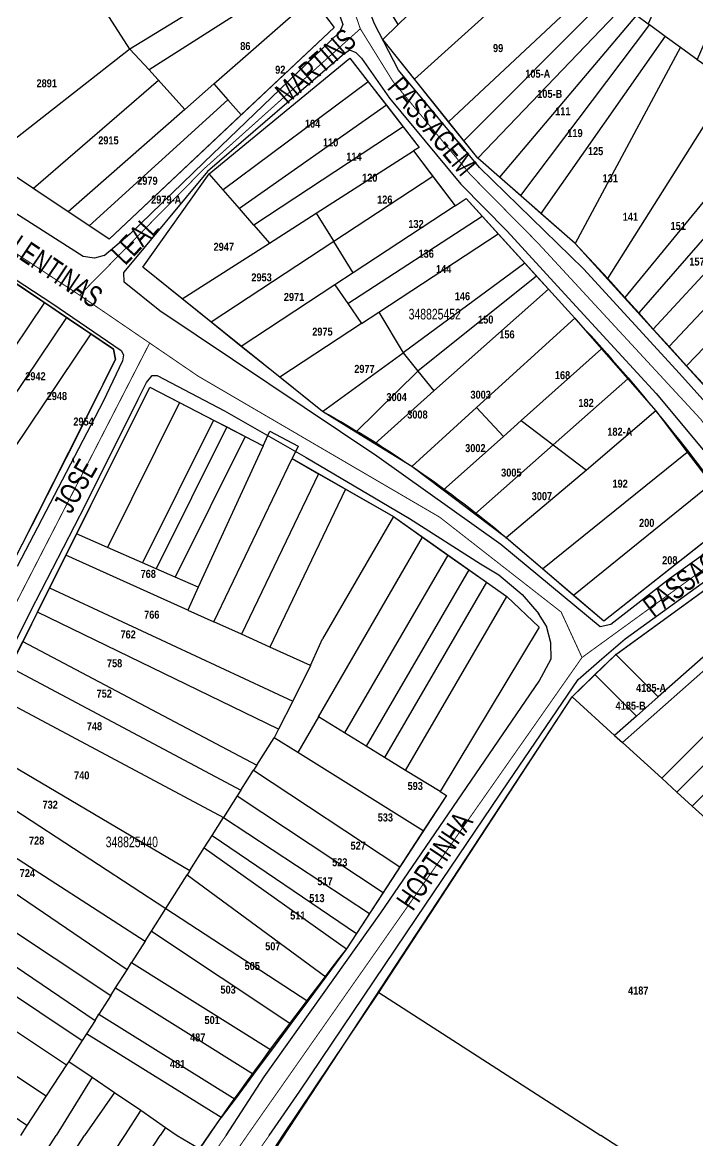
# Model space of a CAD drawing. Extents: x 203136 to 205923, y 4839890 to 4842982.
# Drawn here: x 205427.4 to 205554, y 4841048.4 to 4841258 of the extents above; entities that cross this region are included whole.
import ezdxf
from ezdxf.enums import TextEntityAlignment as Align

# ---------------------------------------------------------------- set-up
doc = ezdxf.new("R2010")
doc.units = 0
doc.header["$LTSCALE"] = 1.5
doc.header["$MEASUREMENT"] = 0
doc.linetypes.add('TRACO_13', pattern=[8, 5, -1, 1, -1])
for name, color, linetype in [('CD_MALHA_LOTES', 40, 'CONTINUOUS'), ('CD_TXT_QUADRA', 7, 'CONTINUOUS'), ('RU-QUADRAS', 210, 'CONTINUOUS'), ('SV-EIXO-RUA-N-PAV', 6, 'CONTINUOUS'), ('SV-EIXO-RUA-PAV', 20, 'CONTINUOUS'), ('SV-RUA-NAO-PAV-S-GUIA-C-GUIA', 7, 'CONTINUOUS'), ('SV-RUA-PAVIM-S-GUIA-C-GUIA', 7, 'CONTINUOUS'), ('SV-TXT-RUA-N-PAV-S-GUIA-C-GUIA', 7, 'CONTINUOUS'), ('SV-TXT-RUA-PAV-S-GUIA-C-GUIA', 7, 'CONTINUOUS'), ('Th_NmrPort', 1, 'CONTINUOUS')]:
    doc.layers.add(name, color=color, linetype=linetype)
doc.styles.add('ARIAL', font='ARIAL.TTF')
doc.styles.get("Standard").update_dxf_attribs({"font": 'swisscbo.ttf'})

msp = doc.modelspace()

# ---------------------------------------------------------------- linework, layer by layer
at = {"layer": 'CD_MALHA_LOTES', "linetype": 'Continuous'}
for p, q in [((205518.1, 4841277.26), (205497.91, 4841257.6)), ((205552.83, 4841276.38), (205544.78, 4841257.77)), ((205480.53, 4841273.17), (205447.62, 4841253.02)), ((205500.97, 4841247.39), (205526.9, 4841270.83)), ((205497.91, 4841257.6), (205491.72, 4841267.88)), ((205478.69, 4841266.66), (205451.19, 4841249.1)), ((205534.77, 4841265.08), (205507.36, 4841239.41)), ((205463.35, 4841246.48), (205481.72, 4841262.61)), ((205481.72, 4841262.61), (205485.87, 4841257.07)), ((205510.23, 4841235.82), (205537.44, 4841263.14)), ((205447.62, 4841253.02), (205443.21, 4841259.83)), ((205540.18, 4841261.13), (205512.82, 4841232.58)), ((205542.55, 4841259.4), (205516.87, 4841229.03)), ((205542.55, 4841259.4), (205544.78, 4841257.77)), ((205495.04, 4841254.81), (205497.91, 4841257.6)), ((205545.01, 4841257.61), (205520.82, 4841225.57)), ((205544.78, 4841257.77), (205545.01, 4841257.61)), ((205545.01, 4841257.61), (205547.95, 4841255.46)), ((205485.87, 4841257.07), (205468.45, 4841240.67)), ((205547.95, 4841255.46), (205524.65, 4841222.21)), ((205547.95, 4841255.46), (205550.81, 4841253.37)), ((205447.37, 4841252.87), (205447.62, 4841253.02)), ((205447.62, 4841253.02), (205451.19, 4841249.1)), ((205500.97, 4841247.39), (205495.04, 4841254.81)), ((205550.81, 4841253.37), (205531.05, 4841216.6)), ((205550.81, 4841253.37), (205554.07, 4841250.99)), ((205421.19, 4841232.44), (205447.37, 4841252.87)), ((205462.45, 4841229.64), (205488.86, 4841251.33)), ((205488.86, 4841251.33), (205492.3, 4841246.88)), ((205451.19, 4841249.1), (205457.91, 4841241.7)), ((205452.996228, 4841247.110999), (205429.537015, 4841226.863966)), ((205492.3, 4841246.88), (205465.08, 4841226.63)), ((205492.3, 4841246.88), (205495.69, 4841242.52)), ((205507.36, 4841239.41), (205500.97, 4841247.39)), ((205537.19, 4841209.98), (205560.28, 4841246.66)), ((205457.91, 4841241.7), (205463.35, 4841246.48)), ((205463.35, 4841246.48), (205465.95, 4841243.51)), ((205439.98, 4841219.9), (205465.95, 4841243.51)), ((205465.95, 4841243.51), (205468.45, 4841240.67)), ((205495.69, 4841242.52), (205468.13, 4841223.14)), ((205495.69, 4841242.52), (205498.84, 4841238.44)), ((205457.91, 4841241.7), (205436.06, 4841222.52)), ((205468.45, 4841240.67), (205443.72, 4841217.4)), ((205568.63, 4841240.83), (205540.37, 4841206.47)), ((205498.84, 4841238.44), (205470.84, 4841220.04)), ((205498.84, 4841238.44), (205501.83, 4841234.58)), ((205510.23, 4841235.82), (205507.36, 4841239.41)), ((205572.86, 4841237.88), (205542.99, 4841203.56)), ((205501.83, 4841234.58), (205500.79, 4841233.92)), ((205512.82, 4841232.58), (205510.23, 4841235.82)), ((205545.72, 4841200.54), (205577.28, 4841234.79)), ((205436.06, 4841222.52), (205421.19, 4841232.44)), ((205482.52, 4841222.23), (205500.79, 4841233.92)), ((205500.79, 4841233.92), (205504.38, 4841229.16)), ((205516.87, 4841229.03), (205512.82, 4841232.58)), ((205581.29, 4841232), (205548.7, 4841197.24)), ((205450.01, 4841212.13), (205462.45, 4841229.64)), ((205465.08, 4841226.63), (205462.45, 4841229.64)), ((205504.38, 4841229.16), (205485.81, 4841216.96)), ((205504.38, 4841229.16), (205508.57, 4841223.62)), ((205520.82, 4841225.57), (205516.87, 4841229.03)), ((205551.95, 4841193.66), (205585.9, 4841228.78)), ((205468.13, 4841223.14), (205465.08, 4841226.63)), ((205508.57, 4841223.62), (205489.47, 4841211.08)), ((205508.57, 4841223.62), (205510.65, 4841224.99)), ((205510.65, 4841224.99), (205513.63, 4841221.7)), ((205524.65, 4841222.21), (205520.82, 4841225.57)), ((205439.98, 4841219.9), (205436.06, 4841222.52)), ((205470.84, 4841220.04), (205468.13, 4841223.14)), ((205473.8, 4841216.66), (205482.52, 4841222.23)), ((205482.52, 4841222.23), (205485.81, 4841216.96)), ((205488.43, 4841205.3), (205513.63, 4841221.7)), ((205513.63, 4841221.7), (205516.63, 4841218.39)), ((205531.05, 4841216.6), (205524.65, 4841222.21)), ((205443.72, 4841217.4), (205439.98, 4841219.9)), ((205470.84, 4841220.04), (205473.8, 4841216.66)), ((205494.26, 4841203.69), (205516.63, 4841218.39)), ((205516.63, 4841218.39), (205521.64, 4841212.88)), ((205457.42, 4841206.18), (205473.8, 4841216.66)), ((205485.81, 4841216.96), (205462.81, 4841201.85)), ((205489.47, 4841211.08), (205485.81, 4841216.96)), ((205537.19, 4841209.98), (205531.05, 4841216.6)), ((205457.42, 4841206.18), (205450.01, 4841212.13)), ((205489.47, 4841211.08), (205486.02, 4841208.81)), ((205521.64, 4841212.88), (205498.86, 4841196.07)), ((205521.64, 4841212.88), (205523.84, 4841210.45)), ((205425.47, 4841209.6), (205431.59, 4841205.49)), ((205523.84, 4841210.45), (205501.6, 4841192.64)), ((205523.84, 4841210.45), (205526.05, 4841208.02)), ((205540.37, 4841206.47), (205537.19, 4841209.98)), ((205486.02, 4841208.81), (205468.49, 4841197.29)), ((205486.02, 4841208.81), (205488.43, 4841205.3)), ((205526.05, 4841208.02), (205504.58, 4841188.92)), ((205526.05, 4841208.02), (205531.01, 4841202.56)), ((205431.59, 4841205.49), (205408.83, 4841171.67)), ((205431.59, 4841205.49), (205435.7, 4841202.72)), ((205462.81, 4841201.85), (205457.42, 4841206.18)), ((205488.43, 4841205.3), (205491.01, 4841201.56)), ((205542.99, 4841203.56), (205540.37, 4841206.47)), ((205435.7, 4841202.72), (205413.02, 4841169.02)), ((205435.7, 4841202.72), (205440.28, 4841199.64)), ((205491.01, 4841201.56), (205494.26, 4841203.69)), ((205494.26, 4841203.69), (205498.86, 4841196.07)), ((205545.72, 4841200.54), (205542.99, 4841203.56)), ((205468.49, 4841197.29), (205462.81, 4841201.85)), ((205491.01, 4841201.56), (205475.71, 4841191.5)), ((205512.61, 4841185.83), (205531.01, 4841202.56)), ((205531.01, 4841202.56), (205531.26, 4841202.28)), ((205531.26, 4841202.28), (205536.01, 4841196.84)), ((205548.7, 4841197.24), (205545.72, 4841200.54)), ((205440.28, 4841199.64), (205417.69, 4841166.07)), ((205440.28, 4841199.64), (205444.53, 4841196.78)), ((205444.53, 4841196.78), (205444.88, 4841194.81)), ((205475.71, 4841191.5), (205468.49, 4841197.29)), ((205536.01, 4841196.84), (205520.98, 4841183.39)), ((205536.01, 4841196.84), (205540.93, 4841191.2)), ((205551.95, 4841193.66), (205548.7, 4841197.24)), ((205444.88, 4841194.81), (205427.36, 4841160.06)), ((205483.72, 4841185.07), (205498.86, 4841196.07)), ((205498.86, 4841196.07), (205501.6, 4841192.64)), ((205501.6, 4841192.64), (205489.95, 4841181.22)), ((205501.6, 4841192.64), (205504.58, 4841188.92)), ((205554.93, 4841190.36), (205551.95, 4841193.66)), ((205483.72, 4841185.07), (205475.71, 4841191.5)), ((205540.93, 4841191.2), (205526.98, 4841178.83)), ((205540.93, 4841191.2), (205546.18, 4841185.18)), ((205437.59, 4841162.13), (205451.32, 4841189.64)), ((205451.32, 4841189.64), (205456.9, 4841186.75)), ((205504.58, 4841188.92), (205493.49, 4841179.04)), ((205456.9, 4841186.75), (205443.4, 4841159.58)), ((205456.9, 4841186.75), (205463.26, 4841183.46)), ((205489.95, 4841181.22), (205483.72, 4841185.07)), ((205500.43, 4841174.75), (205512.61, 4841185.83)), ((205512.61, 4841185.83), (205517.62, 4841180.38)), ((205546.18, 4841185.18), (205533.19, 4841174.1)), ((205546.18, 4841185.18), (205552.1, 4841177.45)), ((205463.26, 4841183.46), (205449.96, 4841156.7)), ((205465.75, 4841182.17), (205452.54, 4841155.57)), ((205463.26, 4841183.46), (205465.75, 4841182.17)), ((205465.75, 4841182.17), (205469.19, 4841180.39)), ((205517.62, 4841180.38), (205520.98, 4841183.39)), ((205520.98, 4841183.39), (205526.98, 4841178.83)), ((205469.19, 4841180.39), (205456.08, 4841154.02)), ((205469.19, 4841180.39), (205472.57, 4841178.64)), ((205472.57, 4841178.64), (205473.82, 4841181.36)), ((205473.82, 4841181.36), (205479.13, 4841178.59)), ((205493.49, 4841179.04), (205489.95, 4841181.22)), ((205517.62, 4841180.38), (205506.34, 4841170.3)), ((205472.57, 4841178.64), (205460.43, 4841152.12)), ((205479.13, 4841178.59), (205478.02, 4841176.26)), ((205500.43, 4841174.75), (205493.49, 4841179.04)), ((205512.29, 4841165.81), (205526.98, 4841178.83)), ((205524.98, 4841155.56), (205552.1, 4841177.45)), ((205526.98, 4841178.83), (205533.19, 4841174.1)), ((205552.1, 4841177.45), (205556.66, 4841171.49)), ((205463.34, 4841145.64), (205478.02, 4841176.26)), ((205478.02, 4841176.26), (205482.98, 4841173.42)), ((205482.98, 4841173.42), (205468.54, 4841143.3)), ((205482.98, 4841173.42), (205488.04, 4841170.51)), ((205506.34, 4841170.3), (205500.43, 4841174.75)), ((205533.19, 4841174.1), (205518.13, 4841161.41)), ((205556.66, 4841171.49), (205530.78, 4841150.6)), ((205488.04, 4841170.51), (205473.85, 4841140.91)), ((205488.04, 4841170.51), (205496.99, 4841165.38)), ((205512.29, 4841165.81), (205506.34, 4841170.3)), ((205496.99, 4841165.38), (205483.74, 4841142.46)), ((205496.99, 4841165.38), (205502.48, 4841161.51)), ((205518.13, 4841161.41), (205512.29, 4841165.81)), ((205561.31, 4841165.41), (205536.45, 4841145.76)), ((205435.6, 4841158.15), (205437.59, 4841162.13)), ((205443.4, 4841159.58), (205437.59, 4841162.13)), ((205482.96, 4841127.81), (205502.48, 4841161.51)), ((205502.48, 4841161.51), (205507.23, 4841158.16)), ((205524.98, 4841155.56), (205518.13, 4841161.41)), ((205449.96, 4841156.7), (205443.4, 4841159.58)), ((205538.7, 4841139.51), (205565.95, 4841159.32)), ((205432.52, 4841151.99), (205435.6, 4841158.15)), ((205458.47, 4841147.84), (205435.6, 4841158.15)), ((205452.54, 4841155.57), (205449.96, 4841156.7)), ((205507.23, 4841158.16), (205487.84, 4841124.81)), ((205507.23, 4841158.16), (205511.15, 4841155.4)), ((205456.08, 4841154.02), (205452.54, 4841155.57)), ((205511.15, 4841155.4), (205491.91, 4841122.31)), ((205511.15, 4841155.4), (205514.47, 4841153.06)), ((205530.78, 4841150.6), (205524.98, 4841155.56)), ((205460.43, 4841152.12), (205456.08, 4841154.02)), ((205514.47, 4841153.06), (205495.36, 4841120.19)), ((205514.47, 4841153.06), (205518.26, 4841150.38)), ((205570.93, 4841153.05), (205546.65, 4841131.57)), ((205430.27, 4841147.47), (205432.52, 4841151.99)), ((205432.52, 4841151.99), (205478.12, 4841130.79)), ((205460.43, 4841152.12), (205458.47, 4841147.84)), ((205499.3, 4841117.77), (205518.26, 4841150.38)), ((205518.26, 4841150.38), (205524.3, 4841144.64)), ((205536.45, 4841145.76), (205530.78, 4841150.6)), ((205539.92, 4841123.01), (205572.18, 4841151.56)), ((205427.53, 4841141.98), (205430.27, 4841147.47)), ((205475.48, 4841125.5), (205430.27, 4841147.47)), ((205458.47, 4841147.84), (205463.34, 4841145.64)), ((205468.54, 4841143.3), (205463.34, 4841145.64)), ((205524.3, 4841144.64), (205505.74, 4841113.81)), ((205425.1, 4841137.13), (205427.53, 4841141.98)), ((205427.53, 4841141.98), (205471.39, 4841118.76)), ((205473.85, 4841140.91), (205468.54, 4841143.3)), ((205481.46, 4841137.48), (205483.74, 4841142.46)), ((205579.33, 4841143.06), (205550.16, 4841113.71)), ((205481.46, 4841137.48), (205473.85, 4841140.91)), ((205581.82, 4841140.1), (205553.02, 4841111.11)), ((205534.79, 4841135.74), (205538.7, 4841139.51)), ((205546.65, 4841131.57), (205538.7, 4841139.51)), ((205425.1, 4841137.13), (205468.41, 4841114.09)), ((205481.46, 4841137.48), (205478.12, 4841130.79)), ((205530.51, 4841131.57), (205534.79, 4841135.74)), ((205534.79, 4841135.74), (205542.57, 4841127.96)), ((205422.43, 4841131.77), (205465.13, 4841108.95)), ((205494.27, 4841076.18), (205530.51, 4841131.57)), ((205538.47, 4841124.33), (205530.51, 4841131.57)), ((205546.65, 4841131.57), (205542.57, 4841127.96)), ((205478.12, 4841130.79), (205475.48, 4841125.5)), ((205482.96, 4841127.81), (205479.1, 4841121.15)), ((205487.84, 4841124.81), (205482.96, 4841127.81)), ((205542.57, 4841127.96), (205538.47, 4841124.33)), ((205475.48, 4841125.5), (205474.66, 4841123.87)), ((205471.39, 4841118.76), (205474.66, 4841123.87)), ((205479.1, 4841121.15), (205474.66, 4841123.87)), ((205491.91, 4841122.31), (205487.84, 4841124.81)), ((205538.47, 4841124.33), (205539.92, 4841123.01)), ((205547.3, 4841116.31), (205539.92, 4841123.01)), ((205555.86, 4841124.87), (205547.3, 4841116.31)), ((205418.77, 4841122.66), (205458.85, 4841099.03)), ((205502.6, 4841106.43), (205479.1, 4841121.15)), ((205495.36, 4841120.19), (205491.91, 4841122.31)), ((205471.39, 4841118.76), (205470.79, 4841117.81)), ((205499.3, 4841117.77), (205495.36, 4841120.19)), ((205468.41, 4841114.09), (205470.79, 4841117.81)), ((205470.79, 4841117.81), (205498.21, 4841099.68)), ((205505.74, 4841113.81), (205499.3, 4841117.77)), ((205416.56, 4841116.59), (205454.33, 4841091.89)), ((205550.16, 4841113.71), (205547.3, 4841116.31)), ((205467.72, 4841113.01), (205465.13, 4841108.95)), ((205468.41, 4841114.09), (205467.72, 4841113.01)), ((205467.72, 4841113.01), (205495.1, 4841094.91)), ((205506.93, 4841113.08), (205502.6, 4841106.43)), ((205505.74, 4841113.81), (205506.93, 4841113.08)), ((205553.02, 4841111.11), (205550.16, 4841113.71)), ((205556.79, 4841107.69), (205553.02, 4841111.11)), ((205413.93, 4841109.34), (205450.46, 4841085.78)), ((205463.01, 4841105.61), (205465.13, 4841108.95)), ((205465.13, 4841108.95), (205492.54, 4841090.98)), ((205502.6, 4841106.43), (205498.21, 4841099.68)), ((205461.54, 4841103.29), (205463.01, 4841105.61)), ((205463.01, 4841105.61), (205490.08, 4841087.2)), ((205447.08, 4841080.43), (205412.5, 4841103.9)), ((205458.85, 4841099.03), (205461.54, 4841103.29)), ((205461.54, 4841103.29), (205488.2, 4841084.32)), ((205409.89, 4841098.24), (205444.03, 4841075.61)), ((205454.33, 4841091.89), (205458.32, 4841098.19)), ((205458.85, 4841099.03), (205458.32, 4841098.19)), ((205458.32, 4841098.19), (205484.31, 4841079.07)), ((205498.21, 4841099.68), (205495.1, 4841094.91)), ((205407.24, 4841093.86), (205441.07, 4841070.93)), ((205495.1, 4841094.91), (205492.54, 4841090.98)), ((205451.65, 4841087.66), (205454.33, 4841091.89)), ((205454.33, 4841091.89), (205480.95, 4841074.55)), ((205404.74, 4841089.73), (205438.68, 4841067.15)), ((205492.54, 4841090.98), (205490.08, 4841087.2)), ((205450.46, 4841085.78), (205451.65, 4841087.66)), ((205451.65, 4841087.66), (205477.76, 4841070.25)), ((205450.46, 4841085.78), (205447.92, 4841081.76)), ((205490.08, 4841087.2), (205488.2, 4841084.32)), ((205401.9, 4841085.06), (205435.72, 4841062.61)), ((205488.2, 4841084.32), (205484.31, 4841079.07)), ((205447.08, 4841080.43), (205447.92, 4841081.76)), ((205447.92, 4841081.76), (205474.12, 4841065.35)), ((205398.3, 4841079.1), (205431.91, 4841056.79)), ((205444.93, 4841077.03), (205447.08, 4841080.43)), ((205484.31, 4841079.07), (205480.95, 4841074.55)), ((205444.03, 4841075.61), (205444.93, 4841077.03)), ((205444.93, 4841077.03), (205470.8, 4841060.87)), ((205444.03, 4841075.61), (205441.8, 4841072.07)), ((205476.3, 4841049.33), (205494.27, 4841076.18)), ((205494.27, 4841076.18), (205535.91, 4841049.33)), ((205428.27, 4841051.22), (205395.11, 4841073.84)), ((205480.95, 4841074.55), (205477.76, 4841070.25)), ((205441.07, 4841070.93), (205439.48, 4841068.41)), ((205441.07, 4841070.93), (205441.8, 4841072.07)), ((205441.8, 4841072.07), (205467.31, 4841056.17)), ((205477.76, 4841070.25), (205474.12, 4841065.35)), ((205438.68, 4841067.15), (205436.18, 4841063.2)), ((205439.48, 4841068.41), (205438.68, 4841067.15)), ((205464.72, 4841052.69), (205439.48, 4841068.41)), ((205474.12, 4841065.35), (205470.8, 4841060.87)), ((205435.72, 4841062.61), (205431.91, 4841056.79)), ((205436.18, 4841063.2), (205435.72, 4841062.61)), ((205436.18, 4841063.2), (205440.5, 4841060.26)), ((205440.5, 4841060.26), (205433.8, 4841049.31)), ((205440.5, 4841060.26), (205444.71, 4841057.4)), ((205470.8, 4841060.87), (205467.31, 4841056.17)), ((205431.91, 4841056.79), (205428.27, 4841051.22)), ((205444.71, 4841057.4), (205439.12, 4841049.33)), ((205444.71, 4841057.4), (205449.63, 4841054.07)), ((205467.31, 4841056.17), (205464.72, 4841052.69)), ((205449.63, 4841054.07), (205446.6, 4841049.33)), ((205449.63, 4841054.07), (205454.29, 4841050.85)), ((205460.72, 4841046.85), (205464.72, 4841052.69)), ((205428.27, 4841051.22), (205427.07, 4841049.33)), ((205454.29, 4841050.85), (205453.28, 4841049.33)), ((205454.29, 4841050.85), (205456.48, 4841049.33))]:
    msp.add_line(p, q, dxfattribs=at)
at = {"layer": 'CD_MALHA_LOTES', "linetype": 'Continuous', "flags": 128}
for points in [[(205424.5, 4841034.86), (205433.8, 4841049.31)], [(205428.2, 4841032.44), (205439.12, 4841049.33)], [(205446.6, 4841049.33), (205433.28, 4841029.13)], [(205438.04, 4841026.02), (205453.28, 4841049.33)], [(205533.97, 4840966.91), (205454.99, 4841016.44), (205476.3, 4841049.33)], [(205456.48, 4841049.33), (205460.72, 4841046.85)], [(205580.51, 4841020.41), (205535.91, 4841049.33)]]:
    msp.add_lwpolyline(points, dxfattribs=at)
at = {"layer": 'CD_MALHA_LOTES', "linetype": 'Continuous'}
for p in [(205447.62, 4841253.02), (205518.13, 4841161.41), (205538.7, 4841139.51)]:
    msp.add_point(p, dxfattribs=at)
at = {"layer": 'RU-QUADRAS', "color": 6, "linetype": 'Continuous'}
for points in [[(205388.59, 4841254.93), (205453.1, 4841306.89), (205485.72, 4841363.21), (205502.83, 4841351.95), (205503.02, 4841349.89), (205475.36, 4841292.66), (205479.36, 4841282.53), (205476.92, 4841281), (205482.43, 4841269.06), (205478.69, 4841266.66), (205485.87, 4841257.07), (205443.72, 4841217.4), (205389.02, 4841253.9)], [(205486.08, 4841301.88), (205507.14, 4841346.81), (205576.78, 4841303.54), (205553.97, 4841251.06), (205558.61, 4841247.82), (205582.71, 4841297.16), (205607.98, 4841281.02), (205613.68, 4841270.36), (205614.53, 4841271.59), (205635, 4841224.94), (205602.12, 4841197.15), (205601.09, 4841198.37), (205578.08, 4841178.55), (205573.76, 4841183.7), (205566.69, 4841177.35), (205531.05, 4841216.6), (205512.82, 4841232.58), (205495.04, 4841254.81), (205497.91, 4841257.6), (205491.72, 4841267.88), (205487.2, 4841280.68)]]:
    msp.add_lwpolyline(points, close=True, dxfattribs=at)
for points in [[(205450.01, 4841212.13), (205462.45, 4841229.64), (205488.86, 4841251.33), (205501.83, 4841234.58), (205500.79, 4841233.92), (205508.57, 4841223.62), (205510.65, 4841224.99), (205531.01, 4841202.56, -0.0322034446), (205561.31, 4841165.41), (205536.45, 4841145.76), (205518.23, 4841161.33, 0.0464118384), (205483.72, 4841185.07)], [(205407.03, 4841121.46, 0.00889324), (205444.88, 4841194.81), (205444.53, 4841196.78), (205403.43, 4841224.43), (205338.09, 4841136.84), (205316.64, 4841107.04), (205316.52, 4841105.07), (205375.31, 4841066.24), (205378.15, 4841065.42, 0.2577086981), (205382.32, 4841067.8), (205408.58, 4841110.48), (205408.11, 4841115.23), (205388.12, 4841131.78), (205389.15, 4841132.74), (205374.68, 4841144.94), (205376.28, 4841147.26)], [(205387.02, 4841059.4), (205387, 4841060.47), (205411.89, 4841101.52, -0.0483845513), (205418.77, 4841122.66), (205418.08, 4841123.06), (205451.32, 4841189.64), (205472.57, 4841178.64), (205473.82, 4841181.36), (205479.13, 4841178.59), (205478.02, 4841176.26), (205496.99, 4841165.38), (205518.26, 4841150.38), (205524.3, 4841144.64), (205505.74, 4841113.81), (205506.93, 4841113.08), (205488.2, 4841084.32, 0.0230305017), (205444.08, 4841022.16)]]:
    msp.add_lwpolyline(points, format="xyb", close=True, dxfattribs=at)
msp.add_lwpolyline([(205454.99, 4841016.44), (205530.51, 4841131.57), (205538.61, 4841139.45), (205565.95, 4841159.32), (205584.3, 4841137.15), (205603.44, 4841118.24), (205632.83, 4841092.03), (205645.97, 4841078.56), (205647.03, 4841063.59), (205636.4, 4841062.54), (205635.57, 4841048.06)], dxfattribs=at)
at = {"layer": 'SV-EIXO-RUA-N-PAV', "const_width": 0.18, "flags": 128}
msp.add_lwpolyline([(205469.58, 4841049.34), (205532.36, 4841138.96)], dxfattribs=at)
at = {"layer": 'SV-EIXO-RUA-N-PAV', "const_width": 0.18}
msp.add_lwpolyline([(205469.58, 4841049.34), (205449.553175, 4841020.197918), (205446.147212, 4841014.904454)], dxfattribs=at)
at = {"layer": 'SV-EIXO-RUA-PAV', "const_width": 0.18, "flags": 128}
for points in [[(204636.872014, 4841741.2499), (204782.35, 4841643.52), (204884.46, 4841576.03), (204891.55, 4841571.07), (204899.04, 4841566.14), (204906.75, 4841561.15), (205009.83, 4841492.19), (205040.85, 4841471.44), (205095.6, 4841434.8), (205178.37, 4841379.43), (205196.08, 4841367.87), (205255.08, 4841329.15), (205258.51, 4841326.9), (205359.87, 4841260.37), (205375.79, 4841249.49), (205402.66, 4841230.21), (205438.18, 4841206.88), (205451.31, 4841197.91), (205460.4, 4841191.7), (205505.68, 4841165.26), (205528.45, 4841147.48), (205532.36, 4841138.96)], [(205649.27, 4841049.33), (205650.81, 4841058.12), (205650.81, 4841065.37), (205649.49, 4841075.02), (205646.41, 4841082.71), (205640.04, 4841089.95), (205622.25, 4841106.19), (205593.48, 4841132.31), (205575.69, 4841153.16), (205568.02, 4841164.84), (205554.66, 4841183.57), (205523.96, 4841216.8), (205511.43, 4841229.49), (205496.95, 4841246.91), (205490.8, 4841256.83), (205484.13, 4841276.12), (205482.33, 4841292.65), (205484.49, 4841302.36), (205510.09, 4841358.39)], [(205438.18, 4841206.88), (205461.42, 4841230.5), (205490.8, 4841256.83)], [(205532.36, 4841138.96), (205568.02, 4841164.84), (205633.48, 4841220.37), (205646.91, 4841230.76)], [(205451.31, 4841197.91), (205411.82, 4841121.08), (205411.53, 4841115.29), (205411.46, 4841109.9), (205380.18, 4841057.76)]]:
    msp.add_lwpolyline(points, dxfattribs=at)
at = {"layer": 'SV-RUA-NAO-PAV-S-GUIA-C-GUIA'}
for points in [[(205487.55, 4841257.64), (205486.89, 4841256.22), (205461.454569, 4841231.781557)], [(205487.81, 4841252.19), (205462.16, 4841230.06)], [(205461.454569, 4841231.781557), (205447.62, 4841218.35), (205442.77, 4841214.26)], [(205462.16, 4841230.06), (205446.46, 4841211.22)], [(205472.79, 4841060.36), (205494.63, 4841091.07), (205524.34, 4841134.51), (205526.6, 4841138.73), (205526.49, 4841141.72), (205525.7, 4841144.84), (205524.2, 4841147.23)], [(205473.71, 4841049.34), (205479.44, 4841057.67), (205501.38, 4841090.22), (205518.59, 4841115.64), (205531.61, 4841134.81), (205536.1, 4841138.69)], [(205465.64, 4841049.34), (205472.79, 4841060.36)]]:
    msp.add_lwpolyline(points, dxfattribs=at)
at = {"layer": 'SV-RUA-NAO-PAV-S-GUIA-C-GUIA', "linetype": 'TRACO_13', "const_width": 0.18}
for points in [[(205465.64, 4841049.34), (205446.76, 4841022.18)], [(205452.34, 4841018.83), (205473.71, 4841049.34)]]:
    msp.add_lwpolyline(points, dxfattribs=at)
at = {"layer": 'SV-RUA-PAVIM-S-GUIA-C-GUIA'}
for points in [[(205568.13, 4841172.69), (205550.63, 4841192.18), (205532.65, 4841211.85), (205513.12, 4841230.85), (205497.98, 4841249.05), (205493.39, 4841257.89), (205488.45, 4841271.34), (205486.13, 4841281), (205485.5, 4841289.76), (205485.91, 4841301.59), (205507.82, 4841349.08), (205509.04, 4841350.96), (205510.98, 4841351.04), (205524.73, 4841341.64), (205547.62, 4841326.5), (205578.34, 4841306.82)], [(205485.2, 4841264.29), (205487.55, 4841257.64)], [(205442.79, 4841214.34), (205440.98, 4841213.81), (205438.86, 4841214.13), (205423.05, 4841224.22), (205408.65, 4841233.47), (205407.84, 4841234.65), (205393.02, 4841243.88), (205383.77, 4841250.47), (205383.2, 4841251.08), (205383.62, 4841252.37), (205394.07, 4841261.53)], [(205487.81, 4841252.19), (205488.76, 4841252.88), (205489.97, 4841252.38), (205491.05, 4841251.34), (205496.24, 4841243.82), (205509.66, 4841227.68), (205518.3, 4841218.9), (205528.45, 4841207.84), (205546.29, 4841188.44), (205558.54, 4841173.75), (205562.03, 4841167.85), (205562.95, 4841164.96), (205561.97, 4841163.17), (205548.73, 4841153.69), (205537.75, 4841145.17), (205535.79, 4841144.71), (205517.16, 4841160.17), (205493.89, 4841176.68), (205453.23, 4841203.95), (205446.55, 4841209.31), (205446.46, 4841211.22)], [(205407.59, 4841221.96), (205432.97, 4841205.37), (205445.94, 4841196.53), (205446.4, 4841195.72), (205446.19, 4841194.56), (205442.57, 4841186.93), (205426.44, 4841156.02)], [(205398.72, 4841049.34), (205387.55, 4841056.65), (205385.21, 4841058.71), (205384.89, 4841060.38), (205387.97, 4841065.45), (205405.88, 4841095.8), (205413.12, 4841107.62), (205415.22, 4841114.2), (205416.94, 4841122.61), (205417.73, 4841125), (205428.98, 4841147.57), (205439.29, 4841167.59), (205449.18, 4841187.41), (205450.72, 4841190.5), (205451.8, 4841191.84), (205452.72, 4841191.83), (205465.32, 4841185.19), (205480.67, 4841176.46), (205500, 4841165.03), (205513.36, 4841156.54), (205516.79, 4841154.46), (205521.16, 4841150.77), (205524.25, 4841147.15)], [(205536.1, 4841138.69), (205540.43, 4841142.44), (205560.75, 4841157.15), (205565.77, 4841160.46), (205567.6, 4841159.49), (205572.66, 4841152.11), (205583.95, 4841139.61), (205596.91, 4841125.57), (205613.22, 4841111.08), (205625.26, 4841101.09), (205637.14, 4841090.35), (205642.76, 4841084.2), (205647.65, 4841077.12), (205648.53, 4841071.2), (205648.27, 4841058.54), (205646.46, 4841049.33)]]:
    msp.add_lwpolyline(points, dxfattribs=at)

# ---------------------------------------------------------------- texts
at = {"layer": 'CD_TXT_QUADRA', "linetype": 'Continuous', "style": 'ARIAL', "width": 0.7}
for s, p in [('348825452', (205499.86, 4841202.33)), ('348825440', (205443.07, 4841103.38))]:
    msp.add_text(s, height=2, dxfattribs=at).set_placement(p)
at = {"layer": 'SV-TXT-RUA-N-PAV-S-GUIA-C-GUIA', "style": 'ARIAL', "width": 0.7}
msp.add_text('HORTINHA', height=4, rotation=56, dxfattribs=at).set_placement((205500.66, 4841091.25))
at = {"layer": 'SV-TXT-RUA-PAV-S-GUIA-C-GUIA', "style": 'ARIAL', "width": 0.7}
for s, rotation, p in [('MARTINS', 41.20737303, (205477.097899, 4841242.542718)), ('PASSAGEM', 310, (205495.67, 4841245.7)), ('VALENTINAS', 326, (205420.48, 4841217.93)), ('LEAL', 46.56667628, (205446.726859, 4841212.315274)), ('JOSÉ', 60, (205436.548767, 4841165.700164)), ('PASSAGEM', 37, (205545.74, 4841146.41))]:
    msp.add_text(s, height=4, rotation=rotation, dxfattribs=at).set_placement(p)
at = {"layer": 'Th_NmrPort', "color": 1}
for s, p in [('86', (205468.288554, 4841253.587271)), ('99', (205515.678554, 4841253.207271)), ('92', (205474.838554, 4841249.157271)), ('105-A', (205521.728554, 4841248.397271)), ('2891', (205430.098554, 4841246.607271)), ('105-B', (205523.968554, 4841244.627271)), ('111', (205527.338554, 4841241.377271)), ('104', (205480.418554, 4841239.037271)), ('2915', (205441.668554, 4841235.907271)), ('110', (205483.798554, 4841235.517271)), ('119', (205529.608554, 4841237.267271)), ('125', (205533.468554, 4841233.887271)), ('114', (205488.168554, 4841232.857271)), ('2979', (205448.978554, 4841228.327271)), ('120', (205491.138554, 4841228.907271)), ('131', (205536.228554, 4841228.817271)), ('2979-A', (205451.588554, 4841224.807271)), ('126', (205493.948554, 4841224.807271)), ('141', (205539.998554, 4841221.577271)), ('132', (205499.808554, 4841220.237271)), ('151', (205548.958554, 4841219.867271)), ('2947', (205463.288554, 4841215.947271)), ('136', (205501.718554, 4841214.657271)), ('157', (205552.478554, 4841213.177271)), ('2953', (205470.378554, 4841210.227271)), ('144', (205504.988554, 4841211.777271)), ('2971', (205476.458554, 4841206.547271)), ('146', (205508.508554, 4841206.697271)), ('150', (205512.878554, 4841202.317271)), ('2975', (205481.788554, 4841200.047271)), ('156', (205516.848554, 4841199.527271)), ('2942', (205427.988554, 4841191.687271)), ('2977', (205489.668554, 4841193.067271)), ('168', (205527.278554, 4841191.887271)), ('2948', (205431.998554, 4841187.967271)), ('3004', (205495.698554, 4841187.777271)), ('3003', (205511.448554, 4841188.227271)), ('182', (205531.688554, 4841186.697271)), ('2954', (205437.008554, 4841183.197271)), ('3008', (205499.598554, 4841184.507271)), ('182-A', (205537.108554, 4841181.277271)), ('3002', (205510.458554, 4841178.217271)), ('3005', (205517.198554, 4841173.617271)), ('192', (205538.068554, 4841171.547271)), ('3007', (205522.928554, 4841169.207271)), ('200', (205543.058554, 4841164.197271)), ('208', (205547.388554, 4841157.187271)), ('768', (205449.608554, 4841154.637271)), ('766', (205450.268554, 4841146.987271)), ('762', (205445.838554, 4841143.277271)), ('758', (205443.298554, 4841137.887271)), ('4185-A', (205542.498554, 4841133.267271)), ('752', (205441.358554, 4841132.187271)), ('4185-B', (205538.658554, 4841129.917271)), ('748', (205439.528554, 4841126.077271)), ('740', (205437.138554, 4841116.857271)), ('593', (205499.658554, 4841114.867271)), ('732', (205431.228554, 4841111.357271)), ('533', (205494.058554, 4841108.967271)), ('728', (205428.688554, 4841104.637271)), ('527', (205488.968554, 4841103.667271)), ('523', (205485.508554, 4841100.567271)), ('724', (205426.948554, 4841098.527271)), ('517', (205482.758554, 4841096.997271)), ('513', (205481.228554, 4841093.847271)), ('511', (205477.658554, 4841090.587271)), ('507', (205472.968554, 4841084.817271)), ('505', (205469.108554, 4841081.117271)), ('503', (205464.578554, 4841076.687271)), ('4187', (205540.988554, 4841076.517271)), ('501', (205461.588554, 4841070.987271)), ('487', (205458.878554, 4841067.727271)), ('481', (205455.108554, 4841062.737271))]:
    msp.add_text(s, height=1.5, dxfattribs=at).set_placement(p, align=Align.MIDDLE_LEFT)

doc.saveas('drawing.dxf')
